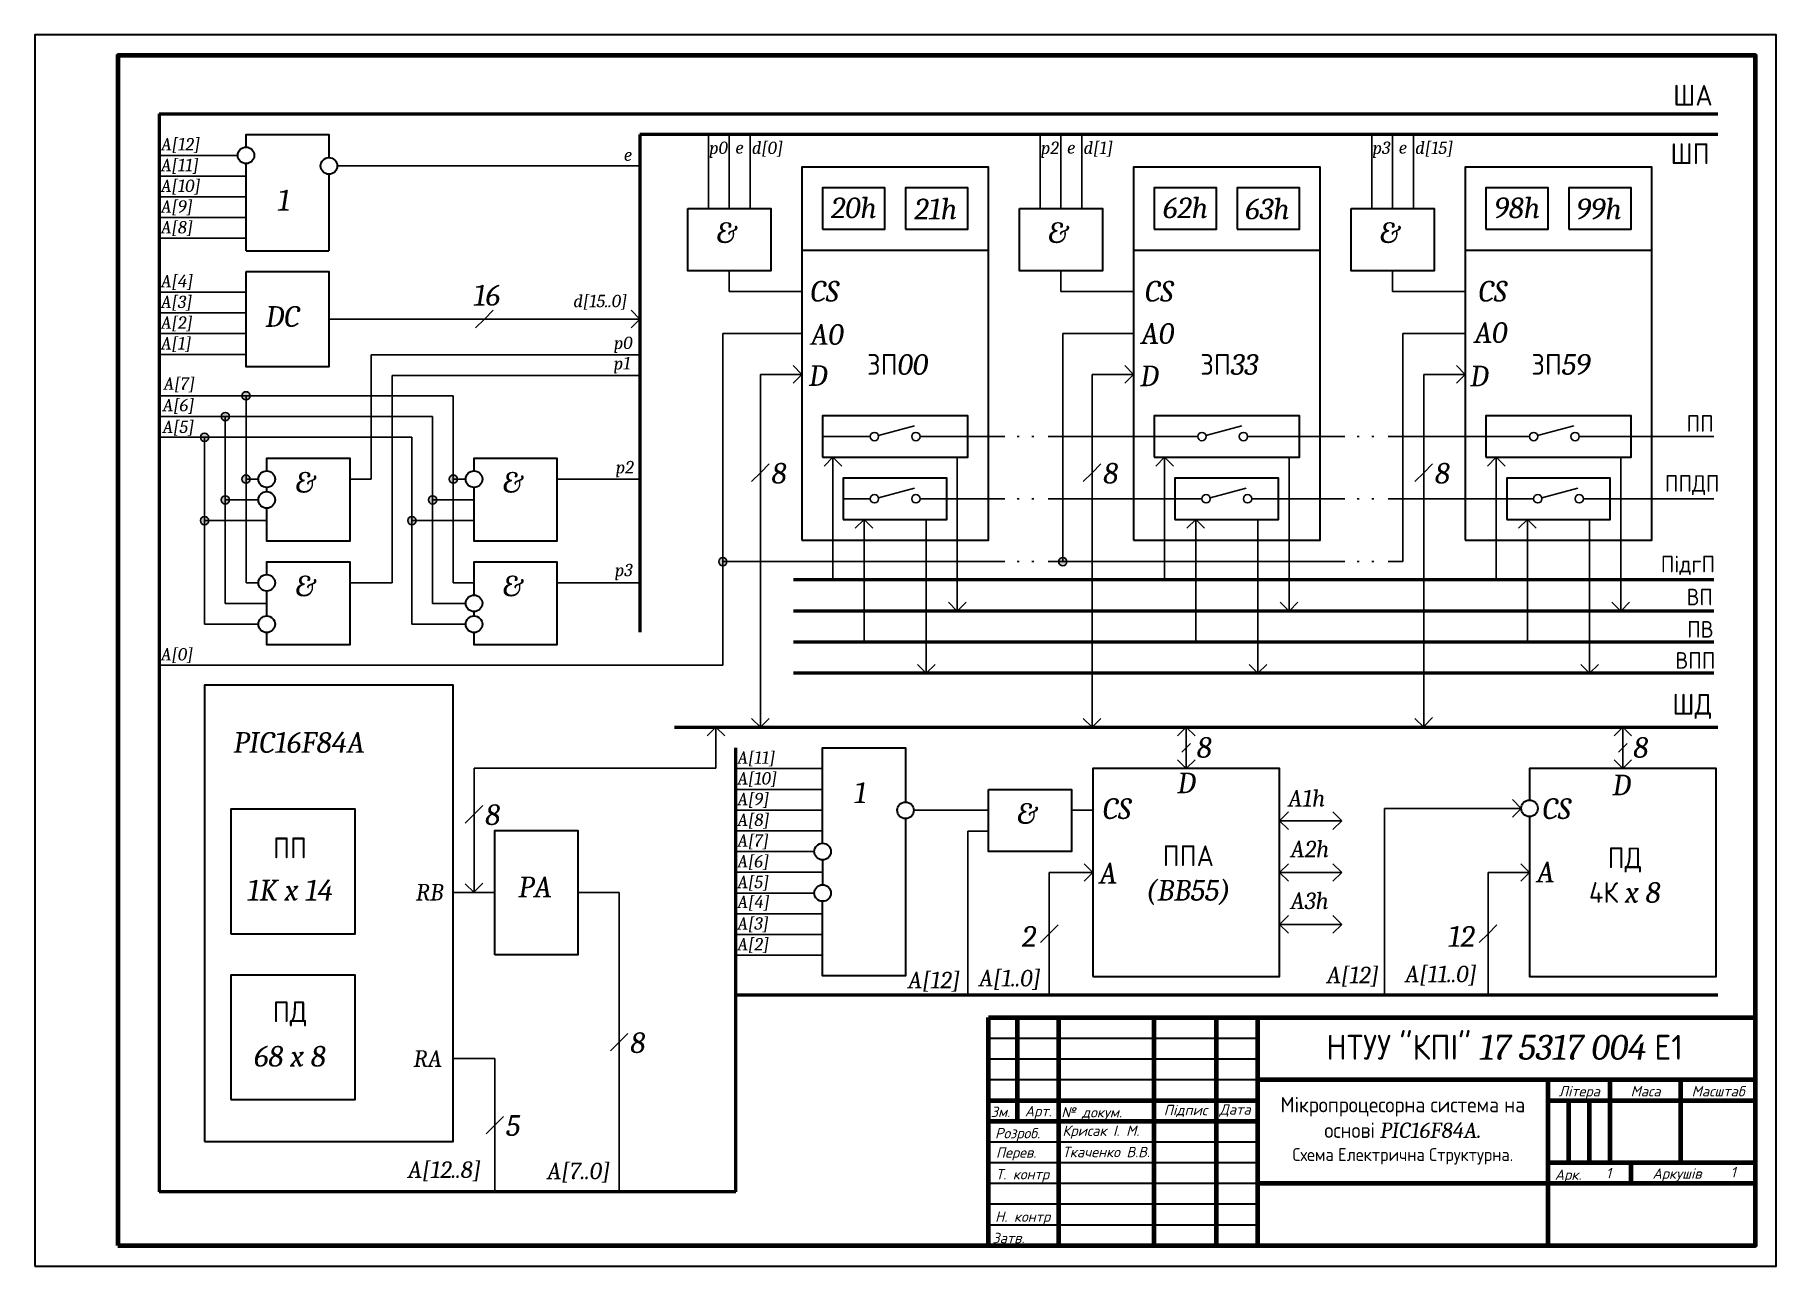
# Model space of a CAD drawing. Header units: millimetres. Extents: x 0 to 420, y 0 to 297.
import ezdxf

# ---------------------------------------------------------------- set-up
doc = ezdxf.new("R2010")
doc.units = ezdxf.units.MM
for name, color, linetype, lineweight in [('Buses', 3, 'Continuous', 50), ('connections', 4, 'Continuous', 25), ('devices', 2, 'Continuous', 30)]:
    doc.layers.add(name, color=color, linetype=linetype, lineweight=lineweight)
doc.styles.add('Ilya52', font='isocpeui.ttf')

msp = doc.modelspace()

# ---------------------------------------------------------------- hatches: boundary and pattern name
at = {"layer": 'connections'}
h = msp.add_hatch(color=256, dxfattribs=at)
h.dxf.hatch_style = 1
h.paths.add_polyline_path([(39.94, 199.93), (41.94, 199.93, 1)])
h.paths.add_polyline_path([(40.94, 199.93), (39.94, 199.93, 0.414214), (40.94, 198.93)])
h.paths.add_polyline_path([(41.94, 199.93), (40.94, 199.93), (40.94, 198.93, 0.414214)])
h.paths.add_polyline_path([(44.94, 204.93), (46.94, 204.93, 1)])
h.paths.add_polyline_path([(45.94, 204.93), (44.94, 204.93, 0.414214), (45.94, 203.93)])
h.paths.add_polyline_path([(46.94, 204.93), (45.94, 204.93), (45.94, 203.93, 0.414214)])
h.paths.add_polyline_path([(49.94, 209.93), (51.94, 209.93, 1)])
h.paths.add_polyline_path([(50.94, 209.93), (49.94, 209.93, 0.414214), (50.94, 208.93)])
h.paths.add_polyline_path([(51.94, 209.93), (50.94, 209.93), (50.94, 208.93, 0.414214)])
h.paths.add_polyline_path([(50.94, 190.83), (50.94, 189.83), (51.94, 189.83, 0.414214)])
h.paths.add_polyline_path([(51.94, 189.83), (50.94, 189.83), (50.94, 188.83, 0.414214)])
h.paths.add_polyline_path([(50.94, 189.83), (50.94, 190.83, 0.414214), (49.94, 189.83, 0.414214), (50.94, 188.83)])
h.paths.add_polyline_path([(45.94, 185.83), (45.94, 184.83), (46.94, 184.83, 0.414214)])
h.paths.add_polyline_path([(46.94, 184.83), (45.94, 184.83), (45.94, 183.83, 0.414214)])
h.paths.add_polyline_path([(45.94, 184.83), (45.94, 185.83, 0.414214), (44.94, 184.83, 0.414214), (45.94, 183.83)])
h.paths.add_polyline_path([(40.94, 180.83), (40.94, 179.83), (41.94, 179.83, 0.414214)])
h.paths.add_polyline_path([(41.94, 179.83), (40.94, 179.83), (40.94, 178.83, 0.414214)])
h.paths.add_polyline_path([(40.94, 180.83, 0.414214), (39.94, 179.83, 0.414214), (40.94, 178.83), (40.94, 179.83)])
h = msp.add_hatch(color=256, dxfattribs=at)
h.dxf.hatch_style = 1
h.paths.add_polyline_path([(100.94, 190.83), (100.94, 189.83), (101.94, 189.83, 0.414214)])
h.paths.add_polyline_path([(100.94, 190.83, 0.414214), (99.94, 189.83, 0.414214), (100.94, 188.83), (100.94, 189.83)])
h.paths.add_polyline_path([(101.94, 189.83), (100.94, 189.83), (100.94, 188.83, 0.414214)])
h.paths.add_polyline_path([(95.94, 185.83, 0.414214), (94.94, 184.83, 0.414214), (95.94, 183.83), (95.94, 184.83)])
h.paths.add_polyline_path([(95.94, 185.83), (95.94, 184.83), (96.94, 184.83, 0.414214)])
h.paths.add_polyline_path([(90.94, 180.83), (90.94, 179.83), (91.94, 179.83, 0.414214)])
h.paths.add_polyline_path([(91.94, 179.83), (90.94, 179.83), (90.94, 178.83, 0.414214)])
h.paths.add_polyline_path([(90.94, 179.83), (90.94, 180.83, 0.414214), (89.94, 179.83, 0.414214), (90.94, 178.83)])
h.paths.add_polyline_path([(96.94, 184.83), (95.94, 184.83), (95.94, 183.83, 0.414214)])
h = msp.add_hatch(color=256, dxfattribs=at)
h.dxf.hatch_style = 1
h.paths.add_polyline_path([(165.94, 169.93), (165.94, 170.93, 0.414214), (164.94, 169.93, 0.414214), (165.94, 168.93)])
h.paths.add_polyline_path([(165.94, 170.93), (165.94, 169.93), (166.94, 169.93, 0.414214)])
h.paths.add_polyline_path([(166.94, 169.93), (165.94, 169.93), (165.94, 168.93, 0.414214)])
h.paths.add_polyline_path([(247.94, 170.93, 0.414214), (246.94, 169.93), (247.94, 169.93)])
h.paths.add_polyline_path([(247.94, 170.93), (247.94, 169.93), (248.94, 169.93, 0.414214)])
h.paths.add_polyline_path([(248.94, 169.93), (247.94, 169.93), (246.94, 169.93, 1)])

# ---------------------------------------------------------------- linework, layer by layer
at = {"lineweight": 80}
for p, q in [((230, 5), (230, 60)), ((230, 60), (295, 60)), ((237, 35), (237, 60)), ((247, 5), (247, 60)), ((270, 5), (270, 60)), ((280, 60), (295, 60)), ((285, 5), (285, 60)), ((295, 45), (295, 60)), ((295, 60), (415, 60)), ((295, 20), (295, 45)), ((295, 45), (365, 45)), ((295, 45), (365, 45)), ((365, 45), (415, 45)), ((365, 40), (365, 45)), ((380, 40), (380, 45)), ((397, 40), (397, 45)), ((230, 40), (295, 40)), ((365, 40), (415, 40)), ((365, 25), (365, 40)), ((370, 25), (370, 40)), ((375, 25), (375, 40)), ((380, 25), (380, 40)), ((380, 25), (380, 40)), ((397, 25), (397, 40)), ((230, 35), (295, 35)), ((365, 20), (365, 25)), ((365, 25), (415, 25)), ((385, 20), (385, 25)), ((295, 5), (295, 20)), ((295, 20), (365, 20)), ((365, 5), (365, 20)), ((365, 20), (415, 20))]:
    msp.add_line(p, q, dxfattribs=at)
at = {"lineweight": 30}
for p, q in [((230, 55), (295, 55)), ((230, 50), (295, 50)), ((230, 45), (295, 45)), ((230, 30), (295, 30)), ((230, 25), (295, 25)), ((230, 20), (295, 20)), ((230, 15), (295, 15)), ((230, 10), (295, 10))]:
    msp.add_line(p, q, dxfattribs=at)
msp.add_lwpolyline([(0, 0), (420, 0), (420, 297), (0, 297)], close=True, dxfattribs=at)
msp.add_lwpolyline([(0, 297), (0, 297), (0, 297), (0, 297)], close=True)
at = {"lineweight": 80}
msp.add_lwpolyline([(20, 5), (415, 5), (415, 292), (20, 292)], close=True, dxfattribs=at)
at = {"layer": 'Buses'}
for p, q in [((30, 277.93), (405.95, 277.93)), ((30, 277.93), (30, 17.93)), ((405.95, 272.93), (145.95, 272.93)), ((145.95, 272.93), (145.95, 152.93)), ((405, 165.51), (182.95, 165.51)), ((405, 158.01), (182.95, 158.01)), ((405, 150.51), (182.95, 150.51)), ((405, 143.01), (182.95, 143.01)), ((154.29, 130), (405.95, 130)), ((169.06, 17.93), (169.06, 125)), ((169.06, 65.43), (405.95, 65.43)), ((169.06, 17.93), (30, 17.93))]:
    msp.add_line(p, q, dxfattribs=at)
at = {"layer": 'connections'}
for p, q in [((30, 277.93), (30, 272.93)), ((162.5, 255.1), (162.5, 272.93)), ((167.5, 255.1), (167.5, 272.93)), ((172.5, 255.1), (172.5, 272.93)), ((242.5, 255.1), (242.5, 272.93)), ((247.5, 255.1), (247.5, 272.93)), ((252.5, 255.1), (252.5, 272.93)), ((322.5, 255.1), (322.5, 272.93)), ((327.5, 255.1), (327.5, 272.93)), ((332.5, 255.1), (332.5, 272.93)), ((30, 267.93), (48.94, 267.93)), ((145.95, 265.38), (72.94, 265.38)), ((50.94, 262.93), (30, 262.93)), ((50.94, 257.93), (30, 257.93)), ((50.94, 252.93), (30, 252.93)), ((50.94, 247.93), (30, 247.93)), ((167.5, 240.1), (167.5, 235.1)), ((247.5, 240.1), (247.5, 235.1)), ((327.5, 240.1), (327.5, 235.1)), ((50.94, 234.93), (30, 234.93)), ((167.5, 235.1), (185, 235.1)), ((247.5, 235.1), (265, 235.1)), ((327.5, 235.1), (345, 235.1)), ((50.94, 229.93), (30, 229.93)), ((70.94, 228.43), (145.95, 228.43)), ((106.32, 226.31), (108.44, 228.43)), ((108.44, 228.43), (110.57, 230.55)), ((145.95, 228.43), (143.83, 230.55)), ((145.95, 228.43), (143.83, 226.31)), ((50.94, 224.93), (30, 224.93)), ((165.94, 169.93), (165.94, 224.93)), ((165.94, 224.93), (185, 224.93)), ((247.94, 169.93), (247.94, 224.93)), ((247.94, 224.93), (265, 224.93)), ((329.94, 169.93), (329.94, 224.93)), ((329.94, 224.93), (345, 224.93)), ((50.94, 219.93), (30, 219.93)), ((81.16, 189.83), (81.16, 219.83)), ((81.16, 219.83), (145.95, 219.83)), ((30, 214.93), (30, 204.93)), ((86.16, 164.83), (86.16, 214.83)), ((86.16, 214.83), (145.95, 214.83)), ((185, 215.1), (175, 215.1)), ((175, 215.1), (175, 130)), ((185, 215.1), (182.88, 217.22)), ((185, 215.1), (182.88, 212.98)), ((265, 215.1), (255, 215.1)), ((255, 215.1), (255, 130)), ((265, 215.1), (262.88, 217.22)), ((265, 215.1), (262.88, 212.98)), ((345, 215.1), (335, 215.1)), ((335, 215.1), (335, 130)), ((345, 215.1), (342.88, 217.22)), ((345, 215.1), (342.88, 212.98)), ((30, 209.93), (100.94, 209.93)), ((50.94, 189.83), (50.94, 209.93)), ((100.94, 189.83), (100.94, 209.93)), ((30, 204.93), (95.94, 204.93)), ((45.94, 184.83), (45.94, 204.93)), ((95.94, 184.83), (95.94, 204.93)), ((203.47, 200.36), (212.16, 202.69)), ((282.47, 200.36), (291.16, 202.69)), ((362.47, 200.36), (371.16, 202.69)), ((30, 199.93), (90.94, 199.93)), ((40.94, 179.83), (40.94, 199.93)), ((90.94, 179.83), (90.94, 199.93)), ((190, 200.1), (201.5, 200.1)), ((213.5, 200.1), (233.94, 200.1)), ((236.94, 200.1), (237.44, 200.1)), ((240.44, 200.1), (240.94, 200.1)), ((244.44, 200.1), (280.5, 200.1)), ((272.5, 200.1), (280.5, 200.1)), ((292.5, 200.1), (315.94, 200.1)), ((318.94, 200.1), (319.44, 200.1)), ((322.44, 200.1), (322.94, 200.1)), ((326.44, 200.1), (360.5, 200.1)), ((372.5, 200.1), (405, 200.1)), ((175, 191.37), (177.12, 193.49)), ((192.5, 195.1), (190.38, 192.98)), ((192.5, 195.1), (192.5, 165.51)), ((192.5, 195.1), (194.62, 192.98)), ((222.5, 195.1), (222.5, 158.01)), ((255, 191.37), (257.12, 193.49)), ((272.5, 195.1), (270.38, 192.98)), ((272.5, 195.1), (272.5, 165.51)), ((272.5, 195.1), (274.62, 192.98)), ((302.5, 195.1), (302.5, 158.01)), ((335, 191.37), (337.12, 193.49)), ((352.5, 195.1), (350.38, 192.98)), ((352.5, 195.1), (352.5, 165.51)), ((352.5, 195.1), (354.62, 192.98)), ((382.5, 195.1), (382.5, 158.01)), ((53.94, 189.83), (50.94, 189.83)), ((50.94, 164.83), (50.94, 189.83)), ((81.16, 189.83), (75.94, 189.83)), ((103.94, 189.83), (100.94, 189.83)), ((100.94, 164.83), (100.94, 189.83)), ((145.95, 189.83), (125.94, 189.83)), ((172.88, 189.25), (175, 191.37)), ((252.88, 189.25), (255, 191.37)), ((332.88, 189.25), (335, 191.37)), ((53.94, 184.83), (45.94, 184.83)), ((45.94, 159.83), (45.94, 184.83)), ((105.94, 184.83), (95.94, 184.83)), ((95.94, 159.83), (95.94, 184.83)), ((195, 185.1), (201.5, 185.1)), ((203.47, 185.36), (212.16, 187.69)), ((213.5, 185.1), (233.94, 185.1)), ((236.94, 185.1), (237.44, 185.1)), ((240.44, 185.1), (240.94, 185.1)), ((244.44, 185.1), (281.5, 185.1)), ((273.5, 185.1), (281.5, 185.1)), ((283.47, 185.36), (292.16, 187.69)), ((293.5, 185.1), (315.94, 185.1)), ((318.94, 185.1), (319.44, 185.1)), ((322.44, 185.1), (322.94, 185.1)), ((326.44, 185.1), (361.5, 185.1)), ((363.47, 185.36), (372.16, 187.69)), ((373.5, 185.1), (405, 185.1)), ((55.94, 179.83), (40.94, 179.83)), ((40.94, 154.83), (40.94, 179.83)), ((105.94, 179.83), (90.94, 179.83)), ((90.94, 154.83), (90.94, 179.83)), ((200, 180.1), (197.88, 177.98)), ((200, 180.1), (200, 150.51)), ((200, 180.1), (202.12, 177.98)), ((215, 180.1), (215, 143.01)), ((280, 180.1), (277.88, 177.98)), ((280, 180.1), (280, 150.51)), ((280, 180.1), (282.12, 177.98)), ((295, 180.1), (295, 143.01)), ((360, 180.1), (357.88, 177.98)), ((360, 180.1), (360, 150.51)), ((360, 180.1), (362.12, 177.98)), ((375, 180.1), (375, 143.01)), ((165.94, 144.93), (165.94, 169.93)), ((165.94, 169.93), (233.94, 169.93)), ((236.94, 169.93), (237.44, 169.93)), ((240.44, 169.93), (240.94, 169.93)), ((244.44, 169.93), (315.94, 169.93)), ((318.94, 169.93), (319.44, 169.93)), ((322.44, 169.93), (322.94, 169.93)), ((326.44, 169.93), (329.94, 169.93)), ((326.94, 169.93), (329.94, 169.93)), ((53.94, 164.83), (50.94, 164.83)), ((81.16, 164.83), (75.94, 164.83)), ((81.16, 164.83), (86.16, 164.83)), ((105.94, 164.83), (100.94, 164.83)), ((145.95, 164.83), (125.94, 164.83)), ((55.94, 159.83), (45.94, 159.83)), ((103.94, 159.83), (95.94, 159.83)), ((222.5, 158.01), (220.38, 160.13)), ((222.5, 158.01), (224.62, 160.13)), ((302.5, 158.01), (300.38, 160.13)), ((302.5, 158.01), (304.62, 160.13)), ((382.5, 158.01), (380.38, 160.13)), ((382.5, 158.01), (384.62, 160.13)), ((53.94, 154.83), (40.94, 154.83)), ((103.94, 154.83), (90.94, 154.83)), ((165.94, 144.93), (30, 144.93)), ((215, 143.01), (212.88, 145.13)), ((215, 143.01), (217.12, 145.13)), ((295, 143.01), (292.88, 145.13)), ((295, 143.01), (297.12, 145.13)), ((375, 143.01), (372.88, 145.13)), ((375, 143.01), (377.12, 145.13)), ((175, 130), (172.88, 132.12)), ((175, 130), (177.12, 132.12)), ((255, 130), (252.88, 132.12)), ((255, 130), (257.12, 132.12)), ((335, 130), (332.88, 132.12)), ((335, 130.2), (337.12, 132.32)), ((164.29, 130), (162.16, 127.88)), ((164.29, 130), (166.41, 127.88)), ((164.29, 120.1), (164.29, 130)), ((277.72, 130), (275.6, 127.88)), ((277.72, 130), (277.72, 120)), ((277.72, 130), (279.84, 127.88)), ((277.72, 125), (278.78, 126.06)), ((383.01, 130), (380.89, 127.88)), ((383.01, 130), (383.01, 120)), ((383.01, 130), (385.13, 127.88)), ((383.01, 125), (384.07, 126.06)), ((277.72, 120), (275.6, 122.12)), ((276.66, 123.94), (277.72, 125)), ((277.72, 120), (279.84, 122.12)), ((383.01, 120), (380.89, 122.12)), ((381.95, 123.94), (383.01, 125)), ((383.01, 120), (385.13, 122.12)), ((164.29, 120.1), (105.94, 120.1)), ((105.94, 90.1), (105.94, 120.1)), ((190, 120), (169.06, 120)), ((190, 115), (169.06, 115)), ((105.94, 109.02), (108.06, 111.14)), ((190, 110), (169.06, 110)), ((230, 109.95), (212, 109.95)), ((255.22, 109.95), (250, 109.95)), ((300.22, 107.45), (302.34, 109.57)), ((315.22, 107.45), (313.1, 109.57)), ((325.51, 65.43), (325.51, 110.43)), ((325.51, 110.43), (358.51, 110.43)), ((358.51, 110.43), (356.39, 112.55)), ((358.51, 110.43), (356.39, 108.31)), ((103.82, 106.89), (105.94, 109.02)), ((190, 105), (169.06, 105)), ((300.22, 107.45), (315.22, 107.45)), ((300.22, 107.45), (302.34, 105.33)), ((315.22, 107.45), (313.1, 105.33)), ((230, 104.95), (225, 104.95)), ((225, 104.95), (225, 65.43)), ((188, 100), (169.06, 100)), ((255.22, 94.95), (253.1, 97.07)), ((300.22, 94.95), (302.34, 97.07)), ((315.22, 94.95), (313.1, 97.07)), ((360.51, 94.95), (358.39, 97.07)), ((105.94, 90.3), (108.06, 92.42)), ((190, 95), (169.06, 95)), ((255.22, 94.95), (244.69, 94.95)), ((244.69, 94.95), (244.69, 65.43)), ((255.22, 94.95), (253.1, 92.83)), ((300.22, 94.95), (315.22, 94.95)), ((300.22, 94.95), (302.34, 92.83)), ((315.22, 94.95), (313.1, 92.83)), ((360.51, 94.95), (350.51, 94.95)), ((350.51, 94.95), (350.51, 65.43)), ((360.51, 94.95), (358.39, 92.83)), ((100.94, 90.1), (110.94, 90.1)), ((105.94, 90.1), (103.82, 92.22)), ((130.94, 90.1), (140.94, 90.1)), ((140.94, 90.1), (140.94, 17.93)), ((188, 90), (169.06, 90)), ((190, 85), (169.06, 85)), ((300.22, 82.45), (302.34, 84.57)), ((315.22, 82.45), (313.1, 84.57)), ((190, 80), (169.06, 80)), ((242.57, 78.07), (244.69, 80.19)), ((244.69, 80.19), (246.81, 82.31)), ((300.22, 82.45), (315.22, 82.45)), ((300.22, 82.45), (302.34, 80.33)), ((315.22, 82.45), (313.1, 80.33)), ((348.39, 78.07), (350.51, 80.19)), ((350.51, 80.19), (352.63, 82.31)), ((190, 75), (169.06, 75)), ((350.51, 65.43), (325.51, 65.43)), ((140.94, 54.02), (143.06, 56.14)), ((138.82, 51.9), (140.94, 54.02)), ((100.94, 50.1), (110.94, 50.1)), ((110.94, 50.1), (110.94, 17.93)), ((108.82, 31.9), (110.94, 34.02)), ((110.94, 34.02), (113.06, 36.14))]:
    msp.add_line(p, q, dxfattribs=at)
for centre in [(50.94, 209.93), (45.94, 204.93), (40.94, 199.93), (202.5, 200.1), (212.5, 200.1), (281.5, 200.1), (291.5, 200.1), (361.5, 200.1), (371.5, 200.1), (50.94, 189.83), (100.94, 189.83), (45.94, 184.83), (95.94, 184.83), (202.5, 185.1), (212.5, 185.1), (282.5, 185.1), (292.5, 185.1), (362.5, 185.1), (372.5, 185.1), (40.94, 179.83), (90.94, 179.83), (165.94, 169.93), (247.94, 169.93)]:
    msp.add_circle(centre, 1, dxfattribs=at)
at = {"layer": 'devices'}
for p, q in [((50.94, 244.93), (70.94, 244.93)), ((185, 245.1), (230, 245.1)), ((265, 245.1), (310, 245.1)), ((345, 245.1), (390, 245.1)), ((190, 98), (190, 92))]:
    msp.add_line(p, q, dxfattribs=at)
for points in [[(50.94, 269.93), (50.94, 272.93), (70.94, 272.93), (70.94, 267.38)], [(50.94, 244.93), (50.94, 265.93)], [(70.94, 263.38), (70.94, 244.93)], [(55.94, 191.83), (55.94, 194.88), (75.94, 194.88), (75.94, 174.88), (55.94, 174.88), (55.94, 182.83)], [(105.94, 191.83), (105.94, 194.88), (125.94, 194.88), (125.94, 174.88), (105.94, 174.88), (105.94, 187.83)], [(55.94, 186.83), (55.94, 187.83)], [(55.94, 166.83), (55.94, 169.88), (75.94, 169.88), (75.94, 149.88), (55.94, 149.88), (55.94, 152.83)], [(105.94, 161.88), (105.94, 169.88), (125.94, 169.88), (125.94, 149.88), (105.94, 149.88), (105.94, 152.83)], [(55.94, 156.83), (55.94, 162.83)], [(105.94, 156.83), (105.94, 157.88)], [(190, 102), (190, 125), (210, 125), (210, 111.95)], [(360.51, 108.43), (360.51, 69.9), (405.51, 69.9), (405.51, 120), (360.51, 120), (360.51, 112.43)], [(210, 107.95), (210, 70), (190, 70), (190, 88)]]:
    msp.add_lwpolyline(points, dxfattribs=at)
for points in [[(185, 175.1), (230, 175.1), (230, 265.1), (185, 265.1)], [(265, 175.1), (310, 175.1), (310, 265.1), (265, 265.1)], [(345, 175.1), (390, 175.1), (390, 265.1), (345, 265.1)], [(190, 250.1), (205, 250.1), (205, 260.1), (190, 260.1)], [(210, 250.1), (225, 250.1), (225, 260.1), (210, 260.1)], [(270, 250.1), (285, 250.1), (285, 260.1), (270, 260.1)], [(290, 250.1), (305, 250.1), (305, 260.1), (290, 260.1)], [(350, 250.1), (365, 250.1), (365, 260.1), (350, 260.1)], [(370, 250.1), (385, 250.1), (385, 260.1), (370, 260.1)], [(157.5, 255.1), (177.5, 255.1), (177.5, 240.1), (157.5, 240.1)], [(237.5, 255.1), (257.5, 255.1), (257.5, 240.1), (237.5, 240.1)], [(317.5, 255.1), (337.5, 255.1), (337.5, 240.1), (317.5, 240.1)], [(50.94, 239.93), (70.94, 239.93), (70.94, 216.93), (50.94, 216.93)], [(190, 195.1), (225, 195.1), (225, 205.1), (190, 205.1)], [(270, 195.1), (305, 195.1), (305, 205.1), (270, 205.1)], [(350, 195.1), (385, 195.1), (385, 205.1), (350, 205.1)], [(195, 180.1), (220, 180.1), (220, 190.1), (195, 190.1)], [(275, 180.1), (300, 180.1), (300, 190.1), (275, 190.1)], [(355, 180.1), (380, 180.1), (380, 190.1), (355, 190.1)], [(40.94, 30.1), (100.94, 30.1), (100.94, 140.1), (40.94, 140.1)], [(255.22, 69.9), (300.22, 69.9), (300.22, 120), (255.22, 120)], [(230, 115), (250, 115), (250, 100), (230, 100)], [(47.25, 80.2), (77.25, 80.2), (77.25, 110.2), (47.25, 110.2)], [(110.94, 75.1), (110.94, 105.1), (130.94, 105.1), (130.94, 75.1)], [(47.25, 40.17), (77.25, 40.17), (77.25, 70.17), (47.25, 70.17)]]:
    msp.add_lwpolyline(points, close=True, dxfattribs=at)
for centre in [(50.94, 267.93), (70.94, 265.38), (55.94, 189.83), (105.94, 189.83), (55.94, 184.83), (55.94, 164.83), (105.94, 159.88), (55.94, 154.83), (105.94, 154.83), (210, 109.95), (360.51, 110.43), (190, 100), (190, 90)]:
    msp.add_circle(centre, 2, dxfattribs=at)

# ---------------------------------------------------------------- texts
at = {"style": 'Ilya52'}
msp.add_text('Зм.', height=2.5, dxfattribs=at).set_placement((230.55, 35.98))
for s, width, heights, insert, char_height, attachment_point in [('{\\fCambria|b0|i1|c204|p18;\\C0;НТУУ "КПІ" 17 5317 004 Е1}', 113.9433, [19.69], (354.5, 52.77), 6, 5), ('\\pxsm1,qc;Літера', 15, [0], (365, 43.44), 2.5, 1), ('\\pxqc;Маса', 17, [0], (380, 43.44), 2.5, 1), ('\\pxqc;Масштаб', 18, [0], (397, 43.44), 2.5, 1), ('\\pxqc;Арт.', 10, [2.45], (237, 38.63), 2.5, 1), ('\\pxql;№ докум.', 21.5637, [0], (247.57, 38.36), 2.5, 1), ('Підпис', 15, [0], (272.29, 38.9), 2.5, 1), ('Дата', 10, [0], (285.72, 39.06), 2.5, 1), ('{\\fCambria|b0|i1|c204|p18;\\C0;Мікропроцесорна система на основі \\fCambria|b0|i1|c0|p18;PIC16F84A.\\P\\fCambria|b0|i1|c204|p18;\\H0.83784x;Схема Електрична Структурна.}', 67.6316, [19.69], (329.96, 32.66), 3.7, 5), ('{\\fISOCPEUR|b0|i1|c204|p34;Крисак І. М.}', 23, [0], (247.84, 33.92), 2.5, 1), ('\\pxql; Розроб.', 17, [0], (230, 33.33), 2.5, 1), ('\\pxql;Перев.', 17, [0], (231.82, 28.67), 2.5, 1), ('{\\fISOCPEUR|b0|i1|c204|p34;Ткаченко В.В.}', 23, [0], (247.84, 28.78), 2.5, 1), ('Т. контр', 17, [0], (231.78, 23.42), 2.5, 1), (' Арк.', 20, [0], (365, 23.32), 2.5, 1), ('1', 23, [0], (378.95, 23.71), 2.5, 1), ('Аркушів', 30, [0], (390.15, 23.59), 2.5, 1), ('1', 23, [0], (409.02, 23.93), 2.5, 1), ('Н. контр', 17, [0], (231.61, 13.2), 2.5, 1), ('Затв.', 17, [0], (230.94, 8.04), 2.5, 1)]:
    msp.add_mtext_dynamic_manual_height_columns(s, width=width, gutter_width=12.5, heights=heights, dxfattribs=dict(at, insert=insert, char_height=char_height, attachment_point=attachment_point))
at = {"layer": 'Buses', "style": 'Ilya52'}
for s, insert, char_height, attachment_point in [('{\\fCambria|b0|i1|c204|p18;\\C0;ША}', (395.16, 284.93), 5, 1), ('{\\fCambria|b0|i1|c204|p18;\\C0;ШП}', (394.51, 270.81), 5, 1), ('{\\fCambria|b0|i1|c204|p18;\\C0;ПідгП}', (405.26, 166.71), 4, 9), ('{\\fCambria|b0|i1|c204|p18;\\C0;ВП}', (404.75, 159.39), 4, 9), ('{\\fCambria|b0|i1|c204|p18;\\C0;ПВ}', (404.89, 151.6), 4, 9), ('{\\fCambria|b0|i1|c204|p18;\\C0;ВПП}', (405.33, 144.1), 4, 9), ('{\\fCambria|b0|i1|c204|p18;\\C0;ШД}', (394.97, 138.03), 5, 1)]:
    msp.add_mtext_dynamic_manual_height_columns(s, width=29.6342, gutter_width=12.5, heights=[0], dxfattribs=dict(at, insert=insert, char_height=char_height, attachment_point=attachment_point))
at = {"layer": 'connections', "style": 'Ilya52'}
for s, width, insert, char_height, attachment_point in [('{\\fCambria|b0|i1|c0|p18;\\C0;A[12]}', 29.6342, (30.41, 272.13), 3, 1), ('{\\fCambria|b0|i1|c0|p18;\\C0;p0}', 29.6342, (162.66, 271.27), 3, 1), ('{\\fCambria|b0|i1|c0|p18;\\C0;e}', 29.6342, (168.96, 271.35), 3, 1), ('{\\fCambria|b0|i1|c0|p18;\\C0;d[0]}', 29.6342, (172.94, 271.25), 3, 1), ('{\\fCambria|b0|i1|c0|p18;\\C0;p2}', 29.6342, (242.66, 271.27), 3, 1), ('{\\fCambria|b0|i1|c0|p18;\\C0;e}', 29.6342, (248.96, 271.35), 3, 1), ('{\\fCambria|b0|i1|c0|p18;\\C0;d[1]}', 29.6342, (252.94, 271.25), 3, 1), ('{\\fCambria|b0|i1|c0|p18;\\C0;p3}', 29.6342, (322.66, 271.27), 3, 1), ('{\\fCambria|b0|i1|c0|p18;\\C0;e}', 29.6342, (328.96, 271.35), 3, 1), ('{\\fCambria|b0|i1|c0|p18;\\C0;d[15]}', 29.6342, (332.94, 271.25), 3, 1), ('{\\fCambria|b0|i1|c0|p18;\\C0;A[11]}', 29.6342, (30.37, 267.1), 3, 1), ('{\\fCambria|b0|i1|c0|p18;\\C0;e}', 29.6342, (142.05, 269.61), 3, 1), ('{\\fCambria|b0|i1|c0|p18;\\C0;A[10]}', 29.6342, (30.37, 262.1), 3, 1), ('{\\fCambria|b0|i1|c0|p18;\\C0;A[9]}', 29.6342, (30.37, 257.1), 3, 1), ('{\\fCambria|b0|i1|c0|p18;\\C0;A[8]}', 29.6342, (30.37, 252.1), 3, 1), ('{\\fCambria|b0|i1|c0|p18;\\C0;A[4]}', 29.6342, (30.37, 239.1), 3, 1), ('{\\fCambria|b0|i1|c0|p18;\\C0;16}', 6.4269, (105.81, 236.7), 5, 1), ('{\\fCambria|b0|i1|c0|p18;\\C0;A[3]}', 29.6342, (30.37, 234.1), 3, 1), ('{\\fCambria|b0|i1|c0|p18;\\C0;d[15..0]}', 29.6342, (129.88, 234.3), 3, 1), ('{\\fCambria|b0|i1|c0|p18;\\C0;A[2]}', 29.6342, (30.37, 229.1), 3, 1), ('{\\fCambria|b0|i1|c0|p18;\\C0;A[1]}', 29.6342, (30.37, 224.1), 3, 1), ('{\\fCambria|b0|i1|c0|p18;\\C0;p0}', 29.6342, (139.67, 224.22), 3, 1), ('{\\fCambria|b0|i1|c0|p18;\\C0;p1}', 29.6342, (139.63, 219.29), 3, 1), ('{\\fCambria|b0|i1|c0|p18;\\C0;A[7]}', 29.6342, (31.01, 214.38), 3, 1), ('{\\fCambria|b0|i1|c0|p18;\\C0;A[6]}', 29.6342, (30.79, 209.2), 3, 1), ('{\\fCambria|b0|i1|c0|p18;\\C0;A[5]}', 29.6342, (30.76, 203.95), 3, 1), ('{\\fCambria|b0|i1|c204|p18;\\C0;ПП}', 29.6342, (404.92, 201.25), 4, 9), ('{\\fCambria|b0|i1|c0|p18;\\C0;p2}', 29.6342, (140.12, 194.24), 3, 1), ('{\\fCambria|b0|i1|c0|p18;\\C0;8}', 6.4269, (177.71, 193.77), 5, 1), ('{\\fCambria|b0|i1|c0|p18;\\C0;8}', 6.4269, (257.71, 193.77), 5, 1), ('{\\fCambria|b0|i1|c0|p18;\\C0;8}', 6.4269, (337.71, 193.77), 5, 1), ('{\\fCambria|b0|i1|c204|p18;\\C0;ППДП}', 29.6342, (406.32, 185.97), 4, 9), ('{\\fCambria|b0|i1|c0|p18;\\C0;p3}', 29.6342, (139.9, 169.42), 3, 1), ('{\\fCambria|b0|i1|c0|p18;\\C0;A[0]}', 29.6342, (30.37, 149.1), 3, 1), ('{\\fCambria|b0|i1|c0|p18;\\C0;8}', 6.4269, (280.27, 127.63), 5, 1), ('{\\fCambria|b0|i1|c0|p18;\\C0;8}', 6.4269, (385.56, 127.63), 5, 1), ('{\\fCambria|b0|i1|c0|p18;\\C0;A[11]}', 29.6342, (169.42, 124.17), 3, 1), ('{\\fCambria|b0|i1|c0|p18;\\C0;A[10]}', 29.6342, (169.42, 119.17), 3, 1), ('{\\fCambria|b0|i1|c0|p18;\\C0;A[9]}', 29.6342, (169.42, 114.17), 3, 1), ('{\\fCambria|b0|i1|c0|p18;\\C0;A1h}', 29.6342, (302.25, 114.87), 4, 1), ('{\\fCambria|b0|i1|c0|p18;\\C0;8}', 6.4269, (108.65, 111.41), 5, 1), ('{\\fCambria|b0|i1|c0|p18;\\C0;A[8]}', 29.6342, (169.42, 109.17), 3, 1), ('{\\fCambria|b0|i1|c0|p18;\\C0;A[7]}', 29.6342, (169.42, 104.17), 3, 1), ('{\\fCambria|b0|i1|c0|p18;\\C0;A2h}', 29.6342, (302.81, 102.63), 4, 1), ('{\\fCambria|b0|i1|c0|p18;\\C0;A[6]}', 29.6342, (169.42, 99.17), 3, 1), ('{\\fCambria|b0|i1|c0|p18;\\C0;A[5]}', 29.6342, (169.42, 94.17), 3, 1), ('{\\fCambria|b0|i1|c0|p18;\\C0;A[4]}', 29.6342, (169.42, 89.37), 3, 1), ('{\\fCambria|b0|i1|c0|p18;\\C0;A3h}', 29.6342, (302.81, 90.13), 4, 1), ('{\\fCambria|b0|i1|c0|p18;\\C0;A[3]}', 29.6342, (169.42, 84.17), 3, 1), ('{\\fCambria|b0|i1|c0|p18;\\C0;2}', 6.4269, (241.51, 82.05), 5, 3), ('{\\fCambria|b0|i1|c0|p18;\\C0;12}', 6.4269, (340.9, 82.05), 5, 1), ('{\\fCambria|b0|i1|c0|p18;\\C0;A[2]}', 29.6342, (169.42, 79.17), 3, 1), ('{\\fCambria|b0|i1|c0|p18;\\C0;A[1..0]}', 29.6342, (227.66, 71.48), 4, 1), ('{\\fCambria|b0|i1|c0|p18;\\C0;A[12]}', 29.6342, (311.56, 72.26), 4, 1), ('{\\fCambria|b0|i1|c0|p18;\\C0;A[11..0]}', 29.6342, (330.46, 72.48), 4, 1), ('{\\fCambria|b0|i1|c0|p18;\\C0;A[12]}', 29.6342, (210.55, 71.02), 4, 1), ('{\\fCambria|b0|i1|c0|p18;\\C0;8}', 6.4269, (143.65, 56.42), 5, 1), ('{\\fCambria|b0|i1|c0|p18;\\C0;5}', 6.4269, (113.65, 36.42), 5, 1), ('{\\fCambria|b0|i1|c0|p18;\\C0;A[12..8]}', 29.6342, (89.94, 25.29), 4, 1), ('{\\fCambria|b0|i1|c0|p18;\\C0;A[7..0]}', 29.6342, (123.52, 24.98), 4, 1)]:
    msp.add_mtext_dynamic_manual_height_columns(s, width=width, gutter_width=12.5, heights=[0], dxfattribs=dict(at, insert=insert, char_height=char_height, attachment_point=attachment_point))
at = {"layer": 'devices', "style": 'Ilya52'}
for s, width, heights, insert, char_height, attachment_point in [('{\\fCambria|b0|i1|c0|p18;\\C0;1}', 44.1004, [0], (60.03, 257.12), 5, 5), ('{\\fCambria|b0|i1|c0|p18;\\C0;20h}', 13.8969, [0], (197.55, 257.78), 5, 2), ('{\\fCambria|b0|i1|c0|p18;\\C0;21h}', 13.8969, [0], (217.3, 257.51), 5, 2), ('{\\fCambria|b0|i1|c0|p18;\\C0;62h}', 13.8969, [0], (277.55, 257.78), 5, 2), ('{\\fCambria|b0|i1|c0|p18;\\C0;63h}', 13.8969, [0], (297.3, 257.51), 5, 2), ('{\\fCambria|b0|i1|c0|p18;\\C0;98h}', 13.8969, [0], (357.55, 257.78), 5, 2), ('{\\fCambria|b0|i1|c0|p18;\\C0;99h}', 13.8969, [3.04], (377.3, 257.51), 5, 2), ('{\\fCambria|b0|i1|c0|p18;\\C0;&}', 44.1004, [0], (166.81, 249.27), 5, 5), ('{\\fCambria|b0|i1|c0|p18;\\C0;&}', 44.1004, [0], (246.81, 249.27), 5, 5), ('{\\fCambria|b0|i1|c0|p18;\\C0;&}', 44.1004, [0], (326.81, 249.27), 5, 5), ('{\\fCambria|b0|i1|c0|p18;\\C0;CS}', 44.1004, [0], (187.07, 237.65), 5, 1), ('{\\fCambria|b0|i1|c0|p18;\\C0;CS}', 44.1004, [0], (267.75, 237.65), 5, 1), ('{\\fCambria|b0|i1|c0|p18;\\C0;CS}', 44.1004, [0], (348.2, 237.65), 5, 1), ('{\\fCambria|b0|i1|c0|p18;\\C0;DC}', 44.1004, [0], (59.75, 229.04), 5, 5), ('{\\fCambria|b0|i1|c0|p18;\\C0;A0}', 44.1004, [0], (187.07, 227.23), 5, 1), ('{\\fCambria|b0|i1|c0|p18;\\C0;A0}', 44.1004, [0], (266.78, 227.46), 5, 1), ('{\\fCambria|b0|i1|c0|p18;\\C0;A0}', 44.1004, [0], (347.15, 227.69), 5, 1), ('{\\fCambria|b0|i1|c204|p18;\\C0;ЗП\\fCambria|b0|i1|c0|p18;00}', 44.1004, [0], (208.08, 217.47), 5, 5), ('{\\fCambria|b0|i1|c204|p18;\\C0;ЗП\\fCambria|b0|i1|c0|p18;33}', 44.1004, [0], (288.08, 217.47), 5, 5), ('{\\fCambria|b0|i1|c204|p18;\\C0;ЗП\\fCambria|b0|i1|c0|p18;59}', 44.1004, [0], (368.08, 217.47), 5, 5), ('{\\fCambria|b0|i1|c0|p18;\\C0;D}', 44.1004, [0], (186.69, 217.31), 5, 1), ('{\\fCambria|b0|i1|c0|p18;\\C0;D}', 44.1004, [0], (266.61, 217.24), 5, 1), ('{\\fCambria|b0|i1|c0|p18;\\C0;D}', 44.1004, [0], (346.18, 217.2), 5, 1), ('{\\fCambria|b0|i1|c0|p18;\\C0;&}', 44.1004, [0], (65.25, 189.05), 5, 5), ('{\\fCambria|b0|i1|c0|p18;\\C0;&}', 44.1004, [0], (115.25, 189.05), 5, 5), ('{\\fCambria|b0|i1|c0|p18;\\C0;&}', 44.1004, [0], (65.25, 164.05), 5, 5), ('{\\fCambria|b0|i1|c0|p18;\\C0;&}', 44.1004, [0], (115.25, 164.05), 5, 5), ('{\\fCambria|b0|i1|c0|p18;\\C0;PIC16F84A}', 29.6342, [0], (47.9, 128.82), 5, 1), ('{\\fCambria|b0|i1|c0|p18;\\C0;D}', 6.4269, [0], (275.54, 119.06), 5, 1), ('{\\fCambria|b0|i1|c0|p18;\\C0;D}', 6.4269, [0], (380.5, 118.56), 5, 1), ('{\\fCambria|b0|i1|c0|p18;\\C0;1}', 44.1004, [0], (199.09, 114.19), 5, 5), ('{\\fCambria|b0|i1|c0|p18;\\C0;&}', 44.1004, [0], (239.31, 109.17), 5, 5), ('{\\fCambria|b0|i1|c0|p18;\\C0;CS}', 44.1004, [0], (257.57, 112.85), 5, 1), ('{\\fCambria|b0|i1|c0|p18;\\C0;CS}', 44.1004, [0], (363.63, 112.85), 5, 1), ('{\\fCambria|b0|i1|c204|p18;\\C0;ПП}', 28.5824, [0], (61.54, 100.87), 5, 5), ('{\\fCambria|b0|i1|c204|p18;\\C0;ППА^J\\fCambria|b0|i1|c0|p18;(BB55)}', 42.8898, [0], (278.2, 94.29), 5, 5), ('{\\fCambria|b0|i1|c204|p18;\\C0;ПД^J4К\\fCambria|b0|i1|c0|p18; x 8}', 42.8898, [0], (383.48, 94.29), 5, 5), ('{\\fCambria|b0|i1|c0|p18;\\C0;A}', 44.1004, [0], (256.69, 97.29), 5, 1), ('{\\fCambria|b0|i1|c0|p18;\\C0;A}', 44.1004, [0], (362.19, 97.57), 5, 1), ('{\\fCambria|b0|i1|c0|p18;\\C0;1K x 14}', 28.5824, [0], (61.54, 90.66), 5, 5), ('{\\fCambria|b0|i1|c0|p18;\\C0;PA}', 44.1004, [0], (120.65, 91.46), 5, 5), ('{\\fCambria|b0|i1|c0|p18;\\C0;RB}', 29.6342, [0], (98.53, 88.2), 4, 9), ('{\\fCambria|b0|i1|c204|p18;\\C0;ПД}', 28.5824, [0], (61.54, 60.84), 5, 5), ('{\\fCambria|b0|i1|c0|p18;\\C0;68 x 8}', 28.5824, [5], (61.54, 50.62), 5, 5), ('{\\fCambria|b0|i1|c0|p18;\\C0;RA}', 29.6342, [0], (98.22, 48.08), 4, 9)]:
    msp.add_mtext_dynamic_manual_height_columns(s, width=width, gutter_width=12.5, heights=heights, dxfattribs=dict(at, insert=insert, char_height=char_height, attachment_point=attachment_point))

doc.saveas('drawing.dxf')
